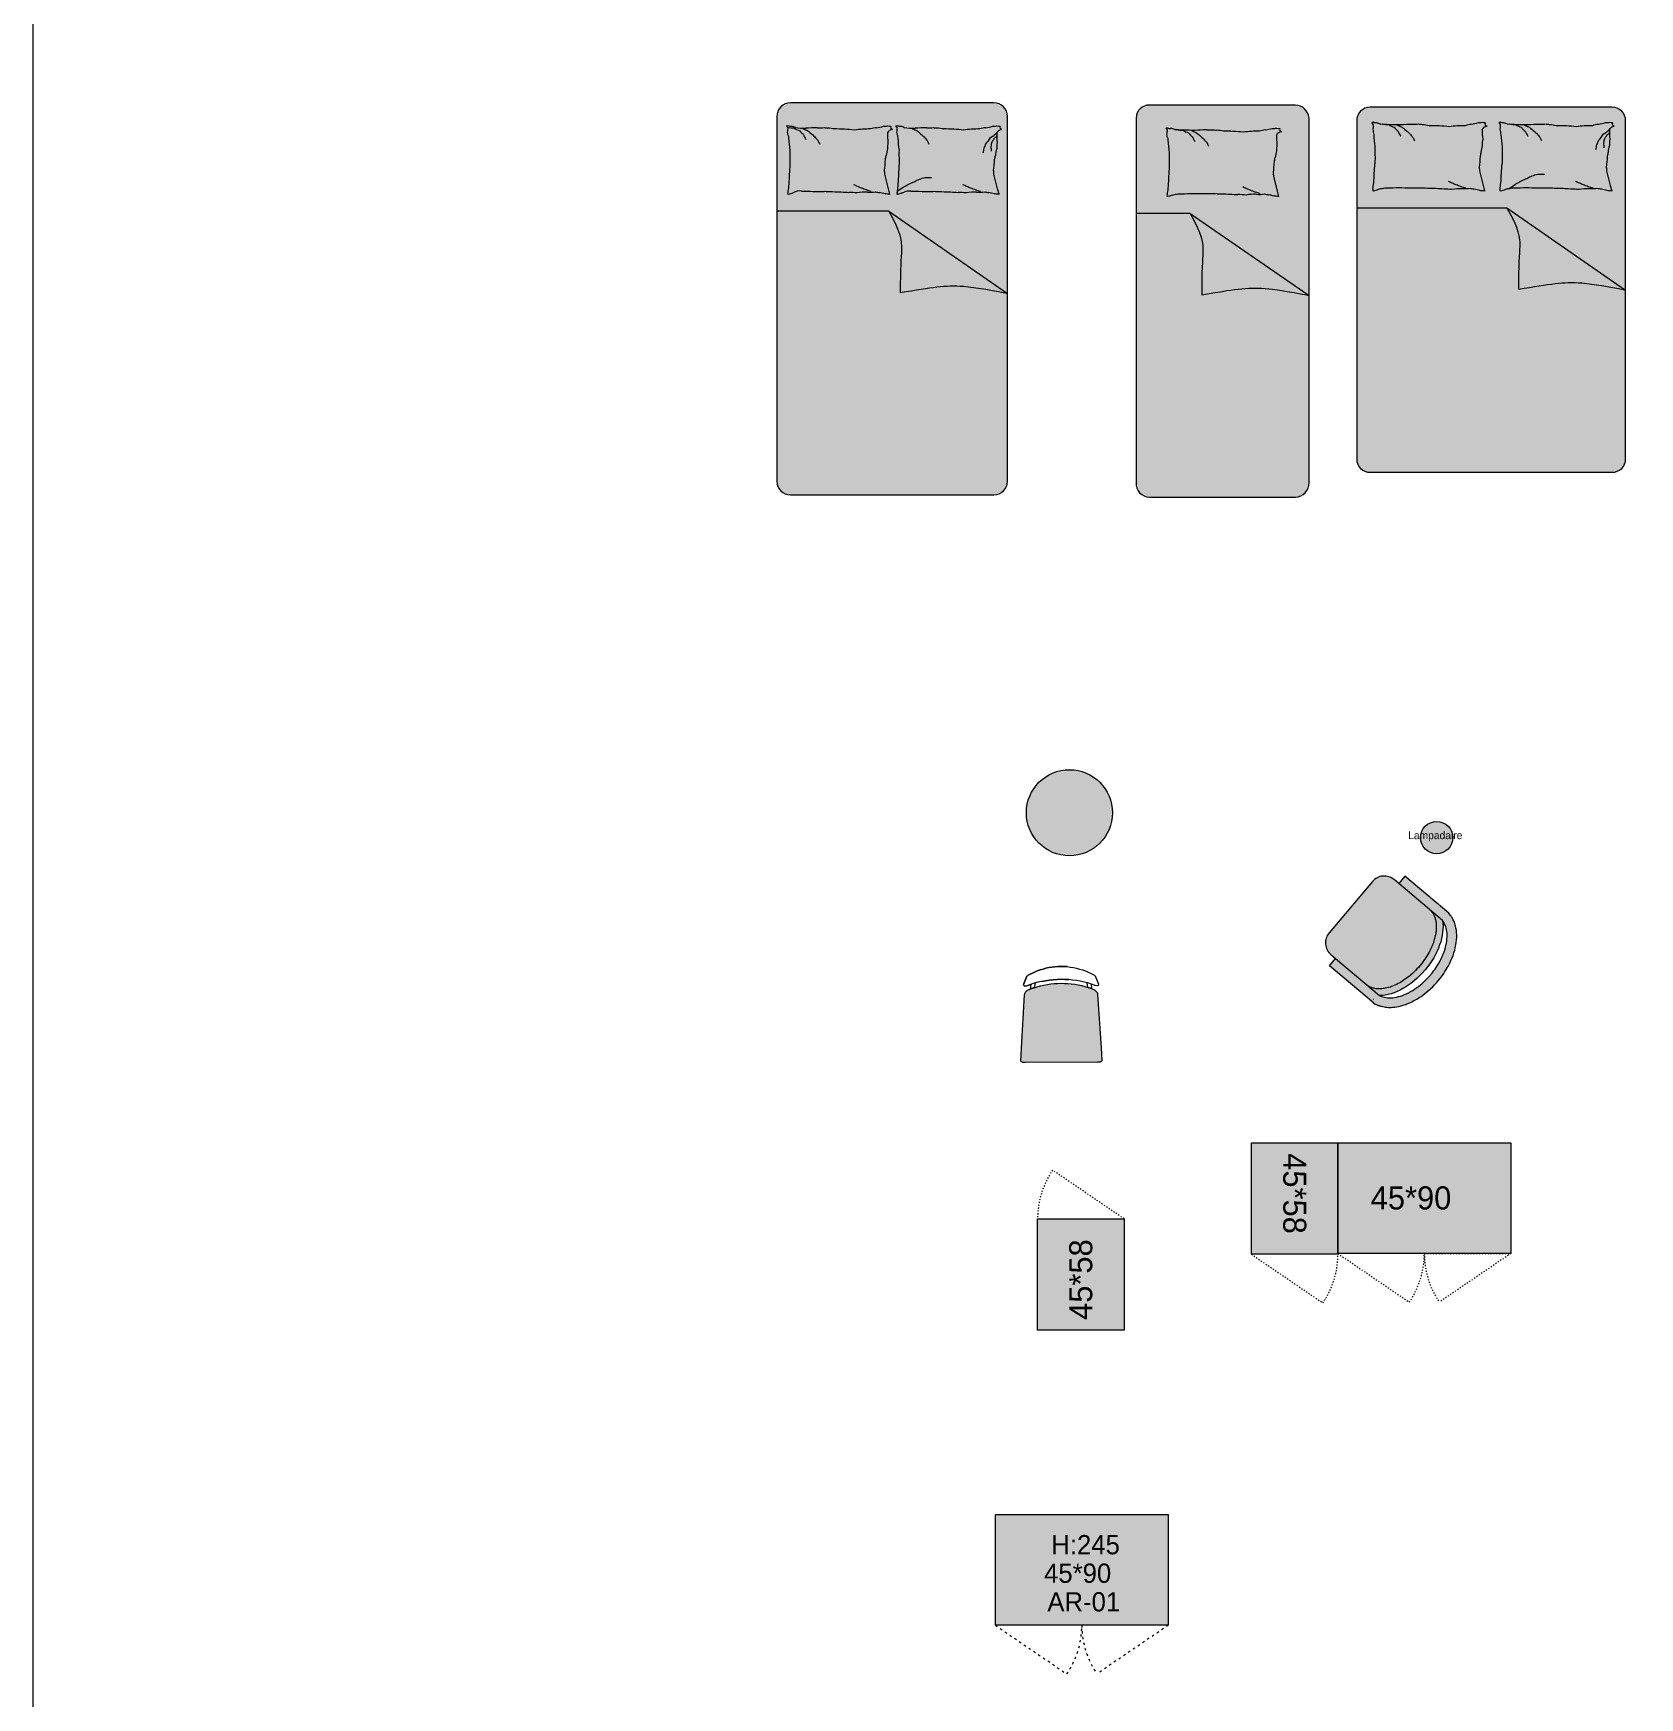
# Model space of a CAD drawing. Header units: millimetres. Extents: x -14819 to 43195, y -10328 to 20814.
# Drawn here: x 13033 to 13869, y 17397 to 18263 of the extents above; entities that cross this region are included whole.
import ezdxf

# ---------------------------------------------------------------- set-up
doc = ezdxf.new("R2010")
doc.units = ezdxf.units.MM
doc.linetypes.add('ACAD_ISO03W100', pattern=[30, 12, -18])
doc.layers.add('DV_Furnitures', color=250, linetype='Continuous', lineweight=5)
doc.layers.add('DV_Hatch bedroom', color=21, linetype='Continuous', lineweight=5)
doc.layers.add('DV_Text block', color=20, linetype='Continuous')
doc.styles.add('Col_Standard', font='')
doc.styles.get("Standard").update_dxf_attribs({"font": 'arial.ttf'})
doc.styles.get('Col_Standard').set_extended_font_data('DM Sans')

# ---------------------------------------------------------------- blocks, each defined once
blk = doc.blocks.new('*U1021')
at = {"layer": 'DV_Hatch bedroom', "lineweight": 5}
h = blk.add_hatch(color=256, dxfattribs=at)
h.dxf.hatch_style = 1
edge = h.paths.add_edge_path()
edge.add_line((847.05, 46.88), (973.05, 46.88))
edge.add_arc((973.05, 53.88), 7, 270, 360)
edge.add_line((980.05, 53.88), (980.05, 229.88))
edge.add_arc((973.05, 229.88), 7, 0, 90)
edge.add_line((973.05, 236.88), (847.05, 236.88))
edge.add_arc((847.05, 229.88), 7, 90, 180)
edge.add_line((840.05, 229.88), (840.05, 53.88))
edge.add_arc((847.05, 53.88), 7, 180, 270)
blk.add_line((918.25, 184.49), (980.05, 141.75))
at = {"lineweight": 5}
blk.add_lwpolyline([(847.05, 46.88), (973.05, 46.88, 0.414214), (980.05, 53.88), (980.05, 229.88, 0.414214), (973.05, 236.88), (847.05, 236.88, 0.414214), (840.05, 229.88), (840.05, 53.88, 0.414214)], format="xyb", close=True, dxfattribs=at)
for points in [[(905.37, 225.22, -0.263368), (907.98, 226.98, -0.494818), (907.12, 228.72, -0.049225), (905.47, 228.89, -0.036831), (903.27, 228.72, -0.031893), (899.72, 227.97, 0.035782), (896.56, 227.31, 0.032941), (888.19, 226.76, 0.026564), (877.81, 227.31, 0.017905), (874.3, 227.81, -0.033397), (872.42, 228.02, -0.03204), (868.96, 227.96, 0.018442), (862.95, 227.67, 0.010837), (856.91, 227.74, 0.014624), (852.44, 228.02, 0.111249), (850.33, 228.71, -0.153708), (848.76, 229.07, -0.076444), (848.06, 228.91, -0.215512), (847.88, 228.72, -0.585858), (848.13, 228.44, 0.363489), (848.58, 228.2, 0.191716), (848.59, 227.12, -0.129675), (848.41, 225.57, -0.01735), (848.69, 224, 0.019326), (848.93, 222.59, 0.018818), (849.55, 216.21, 0.021828), (849.63, 210.68, 0.006204), (849.5, 207.52)], [(905.38, 225.25, 0.027201), (905.65, 220.27, 0.042281), (905.38, 217.06, 0.01097), (904.7, 213.52, -0.018299), (904.32, 211.38, -0.023305), (903.78, 205.68, -0.073041), (903.97, 203.85), (905.89, 196.15), (906.6, 193.34, 0.510228), (906.51, 193.24, 0.023571), (904.14, 193.52, 0.034494), (901.27, 194.21, -0.047825), (899.18, 194.65, -0.078669), (894.93, 194.46, 0.06251), (889.59, 194.05, 0.008153), (885.33, 194.32, -0.008762), (881.36, 194.57, -0.007153), (872.38, 194.85, -0.005484), (860.68, 194.92, -0.014345), (854.45, 194.71, -0.04058), (852.26, 194.4, -0.062981), (851.27, 194.03, 0.048309), (849.98, 193.52, 0.03973), (848.72, 193.26, 0.36606), (848.58, 193.34, 0.117014), (848.53, 194.18, -0.028341), (848.93, 197.55, -0.001963), (849.5, 207.52)], [(853.49, 228.2, 0.088153), (856.71, 227.87, 0.088153), (859.62, 226.45, 0.077547), (861.64, 224.43, 0.077547), (862.95, 221.89)], [(861.14, 227.67, 0.027842), (863.36, 226.68, 0.048685), (864.53, 225.92, 0.023666), (867.14, 223.65, 0.031223), (868.91, 221.72, 0.046801), (869.39, 221, 0.023191), (870.14, 219.44)], [(971.56, 225.22, -0.263368), (974.17, 226.98, -0.494818), (973.32, 228.72, -0.049225), (971.67, 228.89, -0.036831), (969.46, 228.72, -0.031893), (965.92, 227.97, 0.035782), (962.75, 227.31, 0.032941), (954.38, 226.76, 0.026564), (944, 227.31, 0.017905), (940.5, 227.81, -0.033397), (938.61, 228.02, -0.03204), (935.15, 227.96, 0.018442), (929.15, 227.67, 0.010837), (923.1, 227.74, 0.014624), (918.63, 228.02, 0.111249), (916.53, 228.71, -0.153708), (914.95, 229.07, -0.076444), (914.26, 228.91, -0.215512), (914.08, 228.72, -0.585858), (914.32, 228.44, 0.363489), (914.78, 228.2, 0.191716), (914.78, 227.12, -0.129675), (914.6, 225.57, -0.01735), (914.88, 224, 0.019326), (915.13, 222.59, 0.018818), (915.75, 216.21, 0.021828), (915.83, 210.68, 0.006204), (915.7, 207.52)], [(971.58, 225.25, 0.027201), (971.85, 220.27, 0.042281), (971.58, 217.06, 0.01097), (970.89, 213.52, -0.018299), (970.51, 211.38, -0.023305), (969.98, 205.68, -0.073041), (970.16, 203.85), (972.09, 196.15), (972.79, 193.34, 0.510228), (972.7, 193.24, 0.023571), (970.34, 193.52, 0.034494), (967.46, 194.21, -0.047825), (965.38, 194.65, -0.078669), (961.12, 194.46, 0.06251), (955.79, 194.05, 0.008153), (951.52, 194.32, -0.008762), (947.55, 194.57, -0.007153), (938.58, 194.85, -0.005484), (926.87, 194.92, -0.014345), (920.64, 194.71, -0.04058), (918.46, 194.4, -0.062981), (917.46, 194.03, 0.048309), (916.18, 193.52, 0.03973), (914.91, 193.26, 0.36606), (914.78, 193.34, 0.117014), (914.73, 194.18, -0.028341), (915.13, 197.55, -0.001963), (915.7, 207.52)], [(919.68, 228.2, 0.088153), (922.91, 227.87, 0.088153), (925.82, 226.45, 0.077547), (927.84, 224.43, 0.077547), (929.15, 221.89)], [(927.34, 227.67, 0.027842), (929.56, 226.68, 0.048685), (930.73, 225.92, 0.023666), (933.33, 223.65, 0.031223), (935.11, 221.72, 0.046801), (935.59, 221, 0.023191), (936.34, 219.44)], [(964.55, 214.89, 0.047525), (965.03, 217.32, 0.047525), (965.96, 219.62, 0.077379), (968.33, 222.86, 0.077379), (971.58, 225.22)], [(968.93, 215.76, 0.064164), (968.66, 217.93, 0.082127), (968.93, 219.62, 0.013244), (969.29, 220.57, 0.015448), (969.64, 221.37, 0.070312), (970.39, 222.52, 0.05369), (971.72, 223.73)], [(919.33, 194.57, 0.016108), (922.97, 197.02, 0.024599), (925.47, 198.42, 0.009477), (930.05, 200.6, 0.015937), (932.83, 201.75, 0.072521), (934.36, 202.09, 0.033339), (937.74, 202.1)], [(896.93, 194.71, 0.009729), (894.39, 195.56, 0.009729), (891.87, 196.5, 0.007971), (889.84, 197.34, 0.007971), (887.84, 198.25)], [(963.13, 194.71, 0.009729), (960.58, 195.56, 0.009729), (958.07, 196.5, 0.007971), (956.04, 197.34, 0.007971), (954.04, 198.25)]]:
    blk.add_lwpolyline(points, format="xyb")
blk.add_open_spline([(840.05, 184.49), (866.12, 184.49), (892.18, 184.49), (918.25, 184.49), (924.58, 173.48), (925.5, 164.73), (924.13, 155.19), (924.31, 142.17)], degree=3, knots=[0, 0, 0, 0, 1, 1, 1, 2, 3, 3, 3, 3])
blk.add_open_spline([(924.31, 142.17), (940.9, 144.9), (954.06, 147.53), (980.05, 141.75), (980.05, 141.75)], degree=3)
blk = doc.blocks.new('*U1013')
at = {"layer": 'DV_Hatch bedroom', "lineweight": 5}
h = blk.add_hatch(color=256, dxfattribs=at)
h.dxf.hatch_style = 1
h.paths.add_polyline_path([(-22.5, 58), (22.5, 58), (22.5, 0), (-22.5, 0)])
at = {"linetype": 'ACAD_ISO03W100', "lineweight": 5, "ltscale": 0.05}
blk.add_lwpolyline([(22.5, 58), (-14.69, 83.33, 0.150587), (-22.5, 58)], format="xyb", dxfattribs=at)
at = {"lineweight": 5}
blk.add_lwpolyline([(-22.5, 58), (22.5, 58), (22.5, 0), (-22.5, 0), (-22.5, 58)], dxfattribs=at)
at = {"layer": 'DV_Text block', "insert": (-6.05, 5.4), "char_height": 12, "width": 43.696, "attachment_point": 1, "rotation": 90}
blk.add_mtext('{\\fDM Sans|b0|i0|c0|p2;45*58}', dxfattribs=at)
blk = doc.blocks.new('A$C0be1e304')
at = {"layer": 'DV_Hatch bedroom', "lineweight": 5}
h = blk.add_hatch(color=256, dxfattribs=at)
h.dxf.hatch_style = 1
h.paths.add_polyline_path([(90, 25.33), (0, 25.33), (0, 82.92), (90, 82.92)])
at = {"lineweight": 5}
blk.add_lwpolyline([(90, 25.33), (0, 25.33), (0, 82.92), (90, 82.92), (90, 25.33)], dxfattribs=at)
at = {"linetype": 'ACAD_ISO03W100', "lineweight": 5, "ltscale": 0.05}
for points in [[(37.19, 0, 0.150587), (45, 25.33), (0, 25.33)], [(52.81, 0, -0.150587), (45, 25.33), (90, 25.33)]]:
    blk.add_lwpolyline(points, format="xyb", close=True, dxfattribs=at)
at = {"layer": 'DV_Text block', "insert": (17.1, 60.28), "char_height": 12, "width": 58.1297, "attachment_point": 1}
blk.add_mtext('{\\fDM Sans|b0|i0|c0|p2;45*90}', dxfattribs=at)
blk = doc.blocks.new('Table basse')
at = {"layer": 'DV_Hatch bedroom', "transparency": 33554641}
h = blk.add_hatch(color=256, dxfattribs=at)
h.dxf.hatch_style = 1
edge = h.paths.add_edge_path()
edge.add_arc((-0.0702, -0.1992), 0.2241, 236.38402, 596.38402)
at = {"layer": 'DV_Furnitures'}
blk.add_circle((-0.0702, -0.1992), 0.2241, dxfattribs=at)
blk = doc.blocks.new('*U1022')
at = {"layer": 'DV_Hatch bedroom', "lineweight": 5}
h = blk.add_hatch(color=256, dxfattribs=at)
h.dxf.hatch_style = 1
h.paths.add_polyline_path([(19.61, -0.05), (19.99, -0.12), (20.36, -0.23), (20.64, -0.36), (20.88, -0.54), (20.99, -0.68), (21.03, -0.85), (20.66, -7.57), (19.03, -35.35), (18.9, -35.82), (18.71, -36.27), (18.46, -36.69), (18.16, -37.08), (17.82, -37.42), (17.43, -37.72), (15.77, -38.38), (14.08, -38.96), (12.37, -39.49), (10.63, -39.94), (8.89, -40.33), (7.13, -40.64), (5.35, -40.89), (3.57, -41.06), (1.79, -41.17), (0, -41.21), (-1.79, -41.17), (-3.57, -41.06), (-5.35, -40.89), (-7.13, -40.64), (-8.89, -40.33), (-10.63, -39.94), (-12.37, -39.49), (-14.08, -38.96), (-15.77, -38.38), (-17.43, -37.72), (-17.82, -37.42), (-18.16, -37.08), (-18.46, -36.69), (-18.71, -36.27), (-18.9, -35.82), (-19.03, -35.35), (-20.66, -7.57), (-21.03, -0.85), (-21, -0.72), (-20.94, -0.61), (-20.86, -0.51), (-20.62, -0.35), (-20.36, -0.23), (-19.99, -0.12), (-19.61, -0.05), (-19.22, -0.01), (-18.82, 0), (-18.73, 0), (18.73, 0), (18.82, 0), (19.22, -0.01)])
h.paths.add_polyline_path([(2.02, -43.22), (4.04, -43.09)])
h.paths.add_polyline_path([(0, -43.28), (2.02, -43.22)])
at = {"lineweight": 5}
for p, q in [((-19.54, -40.71), (-19.24, -39.99)), ((-19.54, -40.71), (-19.24, -39.99)), ((-17.76, -45.06), (-19.54, -40.71)), ((-17.76, -45.06), (-19.54, -40.71)), ((-19.24, -39.99), (-18.99, -39.86)), ((-19.24, -39.99), (-18.99, -39.86)), ((-18.99, -39.86), (-17.82, -40.05)), ((-18.99, -39.86), (-17.82, -40.05)), ((-17.82, -40.05), (-15.91, -40.71)), ((-17.82, -40.05), (-15.91, -40.71)), ((-15.91, -40.71), (-13.98, -41.3)), ((-15.91, -40.71), (-13.98, -41.3)), ((-15.87, -38.34), (-14.88, -38.69)), ((-15.63, -40.8), (-15.87, -38.34)), ((-15.87, -38.34), (-14.88, -38.69)), ((-15.63, -40.8), (-15.87, -38.34)), ((-14.88, -38.69), (-13.9, -39.02)), ((-14.88, -38.69), (-13.9, -39.02)), ((-13.98, -41.3), (-12.02, -41.81)), ((-13.98, -41.3), (-12.02, -41.81)), ((-13.9, -39.02), (-13.67, -41.38)), ((-13.9, -39.02), (-13.67, -41.38)), ((-12.02, -41.81), (-10.04, -42.24)), ((-12.02, -41.81), (-10.04, -42.24)), ((-10.04, -42.24), (-8.05, -42.6)), ((-10.04, -42.24), (-8.05, -42.6)), ((-8.05, -42.6), (-6.05, -42.89)), ((-8.05, -42.6), (-6.05, -42.89)), ((-6.05, -42.89), (-4.04, -43.09)), ((-6.05, -42.89), (-4.04, -43.09)), ((10.04, -42.24), (12.02, -41.81)), ((12.02, -41.81), (13.98, -41.3)), ((13.67, -41.38), (13.9, -39.02)), ((13.67, -41.38), (13.9, -39.02)), ((13.9, -39.02), (14.88, -38.69)), ((13.9, -39.02), (14.88, -38.69)), ((13.98, -41.3), (15.91, -40.71)), ((14.88, -38.69), (15.87, -38.34)), ((14.88, -38.69), (15.87, -38.34)), ((15.87, -38.34), (15.63, -40.8)), ((15.87, -38.34), (15.63, -40.8)), ((-17.49, -45.22), (-17.76, -45.06)), ((-17.49, -45.22), (-17.76, -45.06)), ((-17.07, -45.46), (-17.49, -45.22)), ((-17.07, -45.46), (-17.49, -45.22)), ((-15.64, -46.22), (-17.07, -45.46)), ((-15.64, -46.22), (-17.07, -45.46)), ((-14.17, -46.92), (-15.64, -46.22)), ((-14.17, -46.92), (-15.64, -46.22)), ((-12.68, -47.55), (-14.17, -46.92)), ((-12.68, -47.55), (-14.17, -46.92)), ((-11.15, -48.11), (-12.68, -47.55)), ((-11.15, -48.11), (-12.68, -47.55)), ((-9.61, -48.6), (-11.15, -48.11)), ((-9.61, -48.6), (-11.15, -48.11)), ((-8.04, -49.02), (-9.61, -48.6)), ((-8.04, -49.02), (-9.61, -48.6)), ((-6.45, -49.37), (-8.04, -49.02)), ((-6.45, -49.37), (-8.04, -49.02)), ((-4.85, -49.64), (-6.45, -49.37)), ((-4.85, -49.64), (-6.45, -49.37)), ((-3.24, -49.85), (-4.85, -49.64)), ((-3.24, -49.85), (-4.85, -49.64))]:
    blk.add_line(p, q, dxfattribs=at)
for points in [[(-4.04, -43.09), (-2.02, -43.22), (0, -43.28), (2.02, -43.22), (4.04, -43.09), (6.05, -42.89), (4.04, -43.09), (2.02, -43.22), (0, -43.28), (-2.02, -43.22)], [(6.05, -42.89), (8.05, -42.6), (10.04, -42.24), (8.05, -42.6)], [(15.91, -40.71), (17.82, -40.05), (18.99, -39.86), (19.24, -39.99), (19.54, -40.71), (19.24, -39.99), (18.99, -39.86), (17.82, -40.05)], [(19.54, -40.71), (17.76, -45.06), (17.49, -45.22), (17.76, -45.06)], [(6.26, -49.41), (4.71, -49.66), (3.15, -49.85), (1.57, -49.98), (0, -50.03), (-1.62, -49.97), (-3.24, -49.85), (-1.62, -49.97), (0, -50.03), (1.57, -49.98), (3.15, -49.85), (4.71, -49.66)], [(10.84, -48.22), (9.33, -48.68), (7.8, -49.08), (6.26, -49.41), (7.8, -49.08), (9.33, -48.68)], [(14.89, -46.59), (13.78, -47.09), (13.78, -47.09), (12.32, -47.69), (10.84, -48.22), (12.32, -47.69), (13.78, -47.09), (13.78, -47.09)], [(17.07, -45.46), (15.99, -46.04), (14.89, -46.59), (15.99, -46.04)], [(17.49, -45.22), (17.07, -45.46), (17.07, -45.46), (17.07, -45.46)]]:
    blk.add_lwpolyline(points, close=True, dxfattribs=at)
blk.add_lwpolyline([(10.04, -42.24), (12.02, -41.81), (13.98, -41.3), (15.91, -40.71)], dxfattribs=at)
blk.add_polyline3d([(19.61, -0.05, 0), (19.99, -0.12, 0), (20.36, -0.23, 0), (20.64, -0.36, 0), (20.88, -0.54, 0), (20.99, -0.68, 0), (21.03, -0.85, 0), (20.66, -7.57, 0), (19.03, -35.35, 0), (18.9, -35.82, 0), (18.71, -36.27, 0), (18.46, -36.69, 0), (18.16, -37.08, 0), (17.82, -37.42, 0), (17.43, -37.72, 0), (15.77, -38.38, 0), (14.08, -38.96, 0), (12.37, -39.49, 0), (10.63, -39.94, 0), (8.89, -40.33, 0), (7.13, -40.64, 0), (5.35, -40.89, 0), (3.57, -41.06, 0), (1.79, -41.17, 0), (0, -41.21, 0), (-1.79, -41.17, 0), (-3.57, -41.06, 0), (-5.35, -40.89, 0), (-7.13, -40.64, 0), (-8.89, -40.33, 0), (-10.63, -39.94, 0), (-12.37, -39.49, 0), (-14.08, -38.96, 0), (-15.77, -38.38, 0), (-17.43, -37.72, 0), (-17.82, -37.42, 0), (-18.16, -37.08, 0), (-18.46, -36.69, 0), (-18.71, -36.27, 0), (-18.9, -35.82, 0), (-19.03, -35.35, 0), (-20.66, -7.57, 0), (-21.03, -0.85, 0), (-21, -0.72, 0), (-20.94, -0.61, 0), (-20.86, -0.51, 0), (-20.62, -0.35, 0), (-20.36, -0.23, 0), (-19.99, -0.12, 0), (-19.61, -0.05, 0), (-19.22, -0.01, 0), (-18.82, 0, 0), (-18.73, 0, 0), (18.73, 0, 0), (18.82, 0, 0), (19.22, -0.01, 0), (19.61, -0.05, 0)], dxfattribs=at)
blk.add_polyline3d([(19.61, -0.05, 0), (19.99, -0.12, 0), (20.36, -0.23, 0), (20.64, -0.36, 0), (20.88, -0.54, 0), (20.99, -0.68, 0), (21.03, -0.85, 0), (20.66, -7.57, 0), (19.03, -35.35, 0), (18.9, -35.82, 0), (18.71, -36.27, 0), (18.46, -36.69, 0), (18.16, -37.08, 0), (17.82, -37.42, 0), (17.43, -37.72, 0), (15.77, -38.38, 0), (14.08, -38.96, 0), (12.37, -39.49, 0), (10.63, -39.94, 0), (8.89, -40.33, 0), (7.13, -40.64, 0), (5.35, -40.89, 0), (3.57, -41.06, 0), (1.79, -41.17, 0), (0, -41.21, 0), (-1.79, -41.17, 0), (-3.57, -41.06, 0), (-5.35, -40.89, 0), (-7.13, -40.64, 0), (-8.89, -40.33, 0), (-10.63, -39.94, 0), (-12.37, -39.49, 0), (-14.08, -38.96, 0), (-15.77, -38.38, 0), (-17.43, -37.72, 0), (-17.82, -37.42, 0), (-18.16, -37.08, 0), (-18.46, -36.69, 0), (-18.71, -36.27, 0), (-18.9, -35.82, 0), (-19.03, -35.35, 0), (-20.66, -7.57, 0), (-21.03, -0.85, 0), (-21, -0.72, 0), (-20.94, -0.61, 0), (-20.86, -0.51, 0), (-20.62, -0.35, 0), (-20.36, -0.23, 0), (-19.99, -0.12, 0), (-19.61, -0.05, 0), (-19.22, -0.01, 0), (-18.82, 0, 0), (-18.73, 0, 0), (18.73, 0, 0), (18.82, 0, 0), (19.22, -0.01, 0), (19.61, -0.05, 0)], close=True, dxfattribs=at)
blk = doc.blocks.new('*U1031')
at = {"layer": 'DV_Hatch bedroom', "transparency": 33554579}
h = blk.add_hatch(color=256, dxfattribs=at)
h.dxf.hatch_style = 1
edge = h.paths.add_edge_path()
edge.add_spline(control_points=[(25.5, 32.3), (25.5, 32.32), (25.5, 32.35), (25.5, 32.37)], knot_values=[0, 0, 0, 0, 0.00529, 0.00529, 0.00529, 0.00529], degree=3, periodic=0)
edge.add_spline(control_points=[(25.5, 32.37), (25.5, 32.84), (25.45, 33.31), (25.28, 34.29), (25.14, 34.79), (24.76, 35.8), (24.52, 36.31), (23.93, 37.33), (23.58, 37.84), (22.77, 38.85), (22.31, 39.36), (21.28, 40.34), (20.71, 40.82), (19.46, 41.76), (18.79, 42.21), (17.34, 43.06), (16.58, 43.47), (14.95, 44.23), (14.1, 44.58), (12.33, 45.22), (11.41, 45.51), (9.13, 46.13), (7.75, 46.42), (4.93, 46.86), (3.49, 47.01), (0.58, 47.15), (-0.89, 47.15), (-3.79, 47), (-5.23, 46.85), (-8.04, 46.4), (-9.42, 46.11), (-12.05, 45.39), (-13.31, 44.96), (-15.69, 43.99), (-16.8, 43.45), (-18.84, 42.28), (-19.77, 41.65), (-21.26, 40.47), (-21.85, 39.93), (-22.9, 38.83), (-23.35, 38.27), (-24.13, 37.15), (-24.44, 36.58), (-24.95, 35.46), (-25.14, 34.9), (-25.41, 33.8), (-25.48, 33.25), (-25.5, 32.64), (-25.5, 32.57), (-25.5, 32.5)], knot_values=[0.00529, 0.00529, 0.00529, 0.00529, 0.117034, 0.117034, 0.234068, 0.234068, 0.351101, 0.351101, 0.468135, 0.468135, 0.585169, 0.585169, 0.702203, 0.702203, 0.819237, 0.819237, 0.93627, 0.93627, 1.053304, 1.053304, 1.170338, 1.170338, 1.333644, 1.333644, 1.49695, 1.49695, 1.660256, 1.660256, 1.823563, 1.823563, 1.986869, 1.986869, 2.150175, 2.150175, 2.313481, 2.313481, 2.476787, 2.476787, 2.606465, 2.606465, 2.736143, 2.736143, 2.865821, 2.865821, 2.995499, 2.995499, 3.125176, 3.125176, 3.141114, 3.141114, 3.141114, 3.141114], degree=3, periodic=0)
edge.add_line((-25.5, 32.5), (-25.5, 11.21))
edge.add_line((-25.5, 11.21), (-25.5, 8))
edge.add_arc((-17.5, 8), 8, 180, 270)
edge.add_line((-17.5, 0), (17.5, 0))
edge.add_arc((17.5, 8), 8, 270, 360)
edge.add_line((25.5, 8), (25.5, 11.21))
edge.add_line((25.5, 11.21), (25.5, 32.37))
edge = h.paths.add_edge_path()
edge.add_spline(control_points=[(30.5, 41.02), (30.25, 42.6), (30.2, 42.78), (30.05, 43.25), (29.96, 43.54), (29.82, 43.96), (29.77, 44.09), (29.62, 44.5), (29.5, 44.79), (29.24, 45.37), (29.1, 45.67), (28.61, 46.62), (28.21, 47.29), (25.96, 50.49), (23.39, 52.71), (17.12, 56.31), (13.44, 57.67), (7.96, 58.83), (6.4, 59.08), (3.24, 59.41), (1.64, 59.5), (0.04, 59.5)], knot_values=[1.452715, 1.452715, 1.452715, 1.452715, 1.479813, 1.479813, 1.527336, 1.527336, 1.54731, 1.54731, 1.595628, 1.595628, 1.644282, 1.644282, 1.752618, 1.752618, 2.168748, 2.168748, 2.584877, 2.584877, 2.745154, 2.745154, 2.90543, 2.90543, 2.90543, 2.90543], degree=3, periodic=0)
edge.add_arc((0.03, 54.5), 5, 89.83031, 91.34311)
edge.add_spline(control_points=[(0.01, 59.5), (-3.66, 59.49), (-7.33, 59.05), (-12.28, 57.83), (-13.75, 57.39), (-16.56, 56.34), (-17.91, 55.74), (-20.44, 54.42), (-21.62, 53.69), (-23.8, 52.1), (-24.8, 51.25), (-26.44, 49.58), (-27.11, 48.78), (-27.99, 47.53), (-28.25, 47.12), (-28.76, 46.25), (-29, 45.78), (-29.33, 45.1), (-29.43, 44.87), (-29.57, 44.54), (-29.61, 44.43), (-29.7, 44.21), (-29.75, 44.09), (-29.87, 43.76), (-29.94, 43.56), (-30.06, 43.21), (-30.12, 43.06), (-30.5, 41.14)], knot_values=[0, 0, 0, 0, 0.367645, 0.367645, 0.529684, 0.529684, 0.691722, 0.691722, 0.85376, 0.85376, 1.015798, 1.015798, 1.153109, 1.153109, 1.220259, 1.220259, 1.298742, 1.298742, 1.337984, 1.337984, 1.357605, 1.357605, 1.377226, 1.377226, 1.414971, 1.414971, 1.452715, 1.452715, 1.452715, 1.452715], degree=3, periodic=0)
edge.add_line((-30.5, 41.14), (-30.5, 11.21))
edge.add_line((-30.5, 11.21), (-25.5, 11.21))
edge.add_line((-25.5, 11.21), (-25.5, 41.14))
edge.add_spline(control_points=[(-25.5, 41.14), (-25.34, 41.56), (-25.17, 42.05), (-24.72, 43.22), (-24.26, 44.13), (-23, 45.94), (-22.19, 46.84), (-20.22, 48.57), (-19.07, 49.39), (-16.47, 50.9), (-15.02, 51.58), (-11.89, 52.74), (-10.21, 53.23), (-5.97, 54.14), (-3.34, 54.44), (-0.45, 54.5), (-0.21, 54.5), (0.03, 54.5)], knot_values=[0, 0, 0, 0, 0.088903, 0.088903, 0.297018, 0.297018, 0.505134, 0.505134, 0.71325, 0.71325, 0.921366, 0.921366, 1.129481, 1.129481, 1.425819, 1.425819, 1.452715, 1.452715, 1.452715, 1.452715], degree=3, periodic=0)
edge.add_spline(control_points=[(0.03, 54.5), (0.27, 54.5), (0.51, 54.5), (3.39, 54.44), (6.03, 54.14), (10.26, 53.23), (11.94, 52.74), (15.07, 51.58), (16.52, 50.9), (19.12, 49.39), (20.28, 48.57), (22.24, 46.84), (23.05, 45.94), (24.31, 44.13), (24.77, 43.22), (25.19, 42.05), (25.34, 41.56), (25.5, 41.02)], knot_values=[1.452715, 1.452715, 1.452715, 1.452715, 1.479611, 1.479611, 1.775949, 1.775949, 1.984065, 1.984065, 2.192181, 2.192181, 2.400296, 2.400296, 2.608412, 2.608412, 2.816528, 2.816528, 2.90543, 2.90543, 2.90543, 2.90543], degree=3, periodic=0)
edge.add_line((25.5, 41.02), (25.5, 11.21))
edge.add_line((25.5, 11.21), (30.5, 11.21))
edge.add_line((30.5, 11.21), (30.5, 41.02))
edge = h.paths.add_edge_path(flags=17)
edge.add_ellipse((0, 32.4), major_axis=(29, -0.11), ratio=0.62877, start_angle=28.57818, end_angle=151.69614)
edge.add_line((-25.5, 41.14), (-25.5, 32.5))
edge.add_spline(control_points=[(-25.5, 32.5), (-25.5, 32.57), (-25.5, 32.64), (-25.48, 33.25), (-25.41, 33.8), (-25.14, 34.9), (-24.95, 35.46), (-24.44, 36.58), (-24.13, 37.15), (-23.35, 38.27), (-22.9, 38.83), (-21.85, 39.93), (-21.26, 40.47), (-19.77, 41.65), (-18.84, 42.28), (-16.8, 43.45), (-15.69, 43.99), (-13.31, 44.96), (-12.05, 45.39), (-9.42, 46.11), (-8.04, 46.4), (-5.23, 46.85), (-3.79, 47), (-0.89, 47.15), (0.58, 47.15), (3.49, 47.01), (4.93, 46.86), (7.75, 46.42), (9.13, 46.13), (11.41, 45.51), (12.33, 45.22), (14.1, 44.58), (14.95, 44.23), (16.58, 43.47), (17.34, 43.06), (18.79, 42.21), (19.46, 41.76), (20.71, 40.82), (21.28, 40.34), (22.31, 39.36), (22.77, 38.85), (23.58, 37.84), (23.93, 37.33), (24.52, 36.31), (24.76, 35.8), (25.14, 34.79), (25.28, 34.29), (25.45, 33.31), (25.5, 32.84), (25.5, 32.37)], knot_values=[0.00529, 0.00529, 0.00529, 0.00529, 0.021227, 0.021227, 0.150905, 0.150905, 0.280583, 0.280583, 0.410261, 0.410261, 0.539939, 0.539939, 0.669617, 0.669617, 0.832923, 0.832923, 0.996229, 0.996229, 1.159535, 1.159535, 1.322841, 1.322841, 1.486147, 1.486147, 1.649453, 1.649453, 1.812759, 1.812759, 1.976066, 1.976066, 2.093099, 2.093099, 2.210133, 2.210133, 2.327167, 2.327167, 2.444201, 2.444201, 2.561235, 2.561235, 2.678268, 2.678268, 2.795302, 2.795302, 2.912336, 2.912336, 3.02937, 3.02937, 3.141114, 3.141114, 3.141114, 3.141114], degree=3, periodic=0)
edge.add_line((25.5, 32.37), (25.5, 41.02))
for points in [[(-30.5, 41.14), (-30.5, 11.21), (-25.5, 11.21)], [(-25.5, 11.21), (-25.5, 41.14)], [(25.5, 41.02), (25.5, 11.21)], [(30.5, 41.02), (30.5, 11.21), (25.5, 11.21)]]:
    blk.add_lwpolyline(points)
at = {"color": 18, "true_color": 0x000000}
for points in [[(-29, 39.79), (-29, 39.88)], [(29, 39.74), (29, 39.66)]]:
    blk.add_lwpolyline(points, dxfattribs=at)
blk.add_lwpolyline([(25.5, 11.21), (25.5, 8, -0.414214), (17.5, 0), (-17.5, 0, -0.414214), (-25.5, 8), (-25.5, 11.21)], format="xyb")
at = {"color": 18, "true_color": 0x000000, "extrusion": (0, 0, -1)}
blk.add_arc((-0.03, 54.5), 5, 89.83031, 90.16969, dxfattribs=at)
blk.add_ellipse((0, 32.4), major_axis=(29, -0.11), ratio=0.62877, start_param=0.498783, end_param=2.647597)
for points, knots in [([(-30.5, 41.14), (-30.12, 43.06), (-30.06, 43.21), (-29.94, 43.56), (-29.87, 43.76), (-29.75, 44.09), (-29.7, 44.21), (-29.61, 44.43), (-29.57, 44.54), (-29.43, 44.87), (-29.33, 45.1), (-29, 45.78), (-28.76, 46.25), (-28.25, 47.12), (-27.99, 47.53), (-27.11, 48.78), (-26.44, 49.58), (-24.8, 51.25), (-23.8, 52.1), (-21.62, 53.69), (-20.44, 54.42), (-17.91, 55.74), (-16.56, 56.34), (-13.75, 57.39), (-12.28, 57.83), (-7.33, 59.05), (-3.66, 59.49), (0.01, 59.5)], [0, 0, 0, 0, 0.037745, 0.037745, 0.075489, 0.075489, 0.09511, 0.09511, 0.114731, 0.114731, 0.153973, 0.153973, 0.232456, 0.232456, 0.299607, 0.299607, 0.436917, 0.436917, 0.598955, 0.598955, 0.760993, 0.760993, 0.923032, 0.923032, 1.08507, 1.08507, 1.452715, 1.452715, 1.452715, 1.452715]), ([(-25.5, 41.14), (-25.34, 41.56), (-25.17, 42.05), (-24.72, 43.22), (-24.26, 44.13), (-23, 45.94), (-22.19, 46.84), (-20.22, 48.57), (-19.07, 49.39), (-16.47, 50.9), (-15.02, 51.58), (-11.89, 52.74), (-10.21, 53.23), (-5.97, 54.14), (-3.34, 54.44), (-0.45, 54.5), (-0.21, 54.5), (0.03, 54.5), (0.27, 54.5), (0.51, 54.5), (3.39, 54.44), (6.03, 54.14), (10.26, 53.23), (11.94, 52.74), (15.07, 51.58), (16.52, 50.9), (19.12, 49.39), (20.28, 48.57), (22.24, 46.84), (23.05, 45.94), (24.31, 44.13), (24.77, 43.22), (25.19, 42.05), (25.34, 41.56), (25.5, 41.02)], [0, 0, 0, 0, 0.088903, 0.088903, 0.297018, 0.297018, 0.505134, 0.505134, 0.71325, 0.71325, 0.921366, 0.921366, 1.129481, 1.129481, 1.425819, 1.425819, 1.452715, 1.452715, 1.452715, 1.479611, 1.479611, 1.775949, 1.775949, 1.984065, 1.984065, 2.192181, 2.192181, 2.400296, 2.400296, 2.608412, 2.608412, 2.816528, 2.816528, 2.90543, 2.90543, 2.90543, 2.90543]), ([(0.04, 59.5), (1.64, 59.5), (3.24, 59.41), (6.4, 59.08), (7.96, 58.83), (13.44, 57.67), (17.12, 56.31), (23.39, 52.71), (25.96, 50.49), (28.21, 47.29), (28.61, 46.62), (29.1, 45.67), (29.24, 45.37), (29.5, 44.79), (29.62, 44.5), (29.77, 44.09), (29.82, 43.96), (29.96, 43.54), (30.05, 43.25), (30.2, 42.78), (30.25, 42.6), (30.5, 41.02)], [1.452715, 1.452715, 1.452715, 1.452715, 1.612992, 1.612992, 1.773268, 1.773268, 2.189398, 2.189398, 2.605527, 2.605527, 2.713863, 2.713863, 2.762518, 2.762518, 2.810835, 2.810835, 2.830809, 2.830809, 2.878333, 2.878333, 2.90543, 2.90543, 2.90543, 2.90543]), ([(25.5, 32.3), (25.5, 32.8), (25.46, 33.29), (25.28, 34.29), (25.14, 34.79), (24.76, 35.8), (24.52, 36.31), (23.93, 37.33), (23.58, 37.84), (22.77, 38.85), (22.31, 39.36), (21.28, 40.34), (20.71, 40.82), (19.46, 41.76), (18.79, 42.21), (17.34, 43.06), (16.58, 43.47), (14.95, 44.23), (14.1, 44.58), (12.33, 45.22), (11.41, 45.51), (9.13, 46.13), (7.75, 46.42), (4.93, 46.86), (3.49, 47.01), (0.58, 47.15), (-0.89, 47.15), (-3.79, 47), (-5.23, 46.85), (-8.04, 46.4), (-9.42, 46.11), (-12.05, 45.39), (-13.31, 44.96), (-15.69, 43.99), (-16.8, 43.45), (-18.84, 42.28), (-19.77, 41.65), (-21.26, 40.47), (-21.85, 39.93), (-22.9, 38.83), (-23.35, 38.27), (-24.13, 37.15), (-24.44, 36.58), (-24.95, 35.46), (-25.14, 34.9), (-25.41, 33.8), (-25.48, 33.25), (-25.5, 32.61), (-25.5, 32.52), (-25.5, 32.44)], [0, 0, 0, 0, 0.117034, 0.117034, 0.234068, 0.234068, 0.351101, 0.351101, 0.468135, 0.468135, 0.585169, 0.585169, 0.702203, 0.702203, 0.819237, 0.819237, 0.93627, 0.93627, 1.053304, 1.053304, 1.170338, 1.170338, 1.333644, 1.333644, 1.49695, 1.49695, 1.660256, 1.660256, 1.823563, 1.823563, 1.986869, 1.986869, 2.150175, 2.150175, 2.313481, 2.313481, 2.476787, 2.476787, 2.606465, 2.606465, 2.736143, 2.736143, 2.865821, 2.865821, 2.995499, 2.995499, 3.125176, 3.125176, 3.146381, 3.146381, 3.146381, 3.146381])]:
    blk.add_open_spline(points, degree=3, knots=knots)
blk = doc.blocks.new('Lampadaire')
at = {"layer": 'DV_Hatch bedroom', "lineweight": 30, "transparency": 33554687}
h = blk.add_hatch(color=256, dxfattribs=at)
h.dxf.hatch_style = 1
edge = h.paths.add_edge_path()
edge.add_arc((0, 0), 0.084, 173.30276, 533.30276)
at = {"layer": 'DV_Furnitures'}
blk.add_circle((0, 0), 0.084, dxfattribs=at)
at = {"layer": 'DV_Text block', "insert": (-0.1484, -0.0201), "char_height": 0.04, "attachment_point": 7, "style": 'Col_Standard'}
blk.add_mtext_dynamic_manual_height_columns('\\pxql;Lampadaire', width=0.440714, gutter_width=1.1231, heights=[0], dxfattribs=at)
blk = doc.blocks.new('*U1014')
at = {"layer": 'DV_Hatch bedroom', "lineweight": 5}
h = blk.add_hatch(color=256, dxfattribs=at)
h.dxf.hatch_style = 1
h.paths.add_polyline_path([(-22.5, 58), (22.5, 58), (22.5, 0), (-22.5, 0)])
at = {"linetype": 'ACAD_ISO03W100', "lineweight": 5, "ltscale": 0.05}
blk.add_lwpolyline([(22.5, 58), (-14.69, 83.33, 0.150587), (-22.5, 58)], format="xyb", dxfattribs=at)
at = {"lineweight": 5}
blk.add_lwpolyline([(-22.5, 58), (22.5, 58), (22.5, 0), (-22.5, 0), (-22.5, 58)], dxfattribs=at)
at = {"layer": 'DV_Text block', "insert": (-6.05, 5.4), "char_height": 12, "width": 43.696, "attachment_point": 1, "rotation": 90}
blk.add_mtext('{\\fDM Sans|b0|i0|c0|p2;45*58}', dxfattribs=at)
blk = doc.blocks.new('*U1020')
at = {"layer": 'DV_Hatch bedroom', "lineweight": 5}
h = blk.add_hatch(color=256, dxfattribs=at)
h.dxf.hatch_style = 1
h.paths.add_polyline_path([(45, -57.59), (-45, -57.59), (-45, 0), (45, 0)])
at = {"lineweight": 5}
blk.add_lwpolyline([(45, -57.59), (-45, -57.59), (-45, 0), (45, 0), (45, -57.59)], dxfattribs=at)
at = {"linetype": 'ACAD_ISO03W100', "lineweight": 5, "ltscale": 0.1}
for points in [[(-45, -57.59), (-7.81, -82.92, 0.150587), (0, -57.59)], [(45, -57.59), (7.81, -82.92, -0.150587), (0, -57.59)]]:
    blk.add_lwpolyline(points, format="xyb", dxfattribs=at)
at = {"layer": 'DV_Text block', "char_height": 10, "attachment_point": 1}
for s, insert in [('{\\fDM Sans|b0|i0|c0|p2;H:245}', (-15.89, -10.62)), ('{\\fDM Sans|b0|i0|c0|p2;45*90}', (-19.65, -25.46)), ('{\\fDM Sans|b0|i0|c0|p2;AR-01}', (-17.95, -40.35))]:
    blk.add_mtext_dynamic_manual_height_columns(s, width=58.1297, gutter_width=1.25, heights=[0], dxfattribs=dict(at, insert=insert))
blk = doc.blocks.new('*U1030')
at = {"layer": 'DV_Hatch bedroom', "lineweight": 5}
h = blk.add_hatch(color=256, dxfattribs=at)
h.dxf.hatch_style = 1
edge = h.paths.add_edge_path()
edge.add_arc((-3808, -681), 681, 89.32544, 178.39038)
edge.add_line((-4488, -662), (-4488, -19662))
edge.add_arc((-3807, -19716), 684, 175.42709, 270.55739)
edge.add_line((-3800, -20400), (3800, -20400))
edge.add_arc((3792, -19680), 720, 270.66068, 361.46594)
edge.add_line((4512, -19662), (4512, -662))
edge.add_arc((3790, -724), 724, 4.96739, 89.2054)
edge.add_line((3800, 0), (-3800, 0))
for p, q in [((2864, -4473), (2671, -3703)), ((2934, -4753), (2864, -4473)), ((-1681, -5639), (4512, -9913))]:
    blk.add_line(p, q)
at = {"lineweight": 5}
blk.add_line((-1681, -5639), (-4488, -5639), dxfattribs=at)
blk.add_lwpolyline([(-3800, 0, 0.409442), (-4488, -662), (-4488, -19662, 0.440689), (-3800, -20400), (3800, -20400, 0.418336), (4512, -19662), (4512, -662, 0.385056), (3800, 0)], format="xyb", close=True, dxfattribs=at)
for centre, radius, start, end in [((-2949, -1186), 31.9, 291.7883, 340.43603), ((-2933, -1237), 21.6, 340.43603, 101.89306), ((-2937, -963), 234, 274.30254, 291.7883), ((-2876, -1229), 39.9, 201.9904, 281.89306), ((-3170, -1419), 306, 338.57902, 8.13348), ((-5130, -2012), 2296, 8.13348, 12.10946), ((-2732, -1321), 146, 158.57902, 201.9904), ((-1023, -1440), 1851, 187.6809, 192.10946), ((-2713, -949), 270, 239.34875, 274.30254), ((-2738, -1718), 503, 59.34875, 84.74081), ((-2737, -8942), 7661, 84.74081, 88.09211), ((-2123, -378), 926, 254.06476, 274.21588), ((-1509, -553), 926, 233.91364, 254.06476), ((-1895, -15259), 13947, 88.09211, 90.57574), ((-1016, -897), 926, 216.17665, 233.91364), ((-612, 621), 2184, 242.76041, 249.13972), ((-683, -1352), 926, 198.43965, 216.17665), ((-748, -9442), 8150, 90.57574, 94.80185), ((-945, -859), 717, 231.61143, 242.76041), ((1258, 1142), 3655, 226.18849, 231.61143), ((621, -399), 2102, 219.03494, 226.18849), ((-710, 1409), 2704, 267.46141, 274.80185), ((-232, 114), 1422, 259.81012, 267.46141), ((-819, -6219), 4940, 79.81012, 83.9133), ((55, -11147), 9791, 83.9133, 90), ((1930, -7728), 6372, 90, 97.54685), ((2543, -3533), 2261, 97.54685, 105.74398), ((1829, 1522), 2844, 278.43719, 285.74398), ((2601, 288), 1504, 270, 278.43719), ((3097, -1709), 319, 94.40021, 153.41948), ((7403, -1563), 4590, 180, 186.23236), ((2986, -372), 844, 258.72762, 270), ((3096, -1270), 122, 153.41948, 258.72762), ((5675, -1328), 8522, 183.36875, 187.6809), ((3562, -2647), 6335, 178.36691, 183.36875), ((-429, -1698), 460, 208.31676, 219.03494), ((933, -1257), 1868, 203.00277, 208.31676), ((10859, -4121), 8232, 167.80162, 170.31563), ((4716, -2382), 1904, 170.31563, 180), ((124252, -11116), 127265, 176.49514, 176.94504), ((9962, -3699), 12742, 176.94504, 178.36691), ((-3436, -2664), 6149, 351.99495, 357.33512), ((-187, -2324), 2960, 347.80162, 351.99495), ((-1689, -10586), 6894, 64.68893, 66.51559), ((2040, -3673), 632, 357.33512, 14.04519), ((120, -4854), 2998, 170.00164, 176.49514), ((-3045, -4722), 180, 350.00164, 16.69777), ((-2866, -4766), 12.3, 16.69777, 97.12039), ((-2626, -5546), 816, 97.12039, 106.22115), ((-2399, -5372), 716, 106.22115, 117.28412), ((-2693, -4273), 423, 282.86904, 297.28412), ((-2584, -3289), 1362, 273.57397, 282.86904), ((-2335, 6247), 10864, 270.28654, 273.57397), ((-754, 48769), 53373, 269.02962, 270.28654), ((941, 26745), 31380, 267.39037, 269.02962), ((1324, 6686), 11354, 265.38242, 267.39037), ((178, -17752), 13111, 85.38242, 87.25094), ((1664, -6787), 2147, 87.25094, 101.55856), ((-1286, -10761), 6894, 66.51559, 68.34226), ((-832, -10940), 6894, 68.34226, 70.57202), ((-326, -11118), 6894, 70.57202, 72.80178), ((1920, -3289), 1362, 263.56595, 281.55856), ((2526, -3557), 1118, 252.61359, 263.56595), ((2048, -6782), 2144, 72.61359, 80.5159), ((2509, -7257), 2527, 80.5159, 85.91706), ((2933, -4762), 8.56, 85.91706, 194.04494)]:
    blk.add_arc(centre, radius, start, end)
for points in [[(-1681, -5639), (-1048, -6740), (-956, -7615), (-1092, -8569), (-1075, -9871)], [(-1075, -9871), (584, -9598), (1901, -9335), (4512, -9913), (4512, -9913)]]:
    blk.add_open_spline(points, degree=3)
blk = doc.blocks.new('*U1029')
at = {"layer": 'DV_Hatch bedroom', "lineweight": 5}
h = blk.add_hatch(color=256, dxfattribs=at)
h.dxf.hatch_style = 1
edge = h.paths.add_edge_path()
edge.add_arc((5300, -19700), 700, 270, 360)
edge.add_line((6000, -19700), (6000, -700))
edge.add_arc((5300, -700), 700, 360, 450)
edge.add_line((5300, 0), (-5300, 0))
edge.add_arc((-5300, -700), 700, 90, 180)
edge.add_line((-6000, -700), (-6000, -19700))
edge.add_arc((-5300, -19700), 700, 180, 270)
edge.add_line((-5300, -20400), (5300, -20400))
at = {"layer": 'DV_Furnitures'}
for p, q in [((-194, -4473), (-387, -3703)), ((5492, -4473), (5299, -3703)), ((-124, -4753), (-194, -4473)), ((5562, -4753), (5492, -4473)), ((-181, -5639), (6000, -9913))]:
    blk.add_line(p, q, dxfattribs=at)
at = {"layer": 'DV_Furnitures', "lineweight": 5}
blk.add_line((-181, -5639), (-6000, -5639), dxfattribs=at)
blk.add_lwpolyline([(5300, -20400, 0.414214), (6000, -19700), (6000, -700, 0.414214), (5300, 0), (-5300, 0, 0.414214), (-6000, -700), (-6000, -19700, 0.414214), (-5300, -20400)], format="xyb", close=True, dxfattribs=at)
at = {"layer": 'DV_Furnitures'}
for centre, radius, start, end in [((-5507, -1186), 31.9, 291.7883, 340.43603), ((-5491, -1237), 21.6, 340.43603, 101.89306), ((-5495, -963), 234, 274.30254, 291.7883), ((-5434, -1229), 39.9, 201.9904, 281.89306), ((-5728, -1419), 306, 338.57902, 8.13348), ((-7688, -2012), 2296, 8.13348, 12.10946), ((-5290, -1321), 146, 158.57902, 201.9904), ((-5180, -378), 926, 254.06476, 274.21588), ((-3580, -1440), 1851, 187.6809, 192.10946), ((-5270, -949), 270, 239.34875, 274.30254), ((-5296, -1718), 503, 59.34875, 84.74081), ((-4567, -553), 926, 233.91364, 254.06476), ((-4570, 1743), 3065, 261.19306, 271.53943), ((-4074, -897), 926, 216.17665, 233.91364), ((-3670, 621), 2184, 242.76041, 249.13972), ((-3741, -1352), 926, 198.43965, 216.17665), ((-3806, -9442), 8150, 90.57574, 94.80185), ((-4002, -859), 717, 231.61143, 242.76041), ((-1800, 1142), 3655, 226.18849, 231.61143), ((-2437, -399), 2102, 219.03494, 226.18849), ((-3768, 1409), 2704, 267.46141, 274.80185), ((-3290, 114), 1422, 259.81012, 267.46141), ((-3877, -6219), 4940, 79.81012, 83.9133), ((-3003, -11147), 9791, 83.9133, 90), ((-1128, -7728), 6372, 90, 97.54685), ((-514, -3533), 2261, 97.54685, 105.74398), ((-1229, 1522), 2844, 278.43719, 285.74398), ((-457, 288), 1504, 270, 278.43719), ((39, -1709), 319, 94.40021, 153.41948), ((4345, -1563), 4590, 180, 186.23236), ((-71, -372), 844, 258.72762, 270), ((38, -1270), 122, 153.41948, 258.72762), ((179, -1186), 31.9, 291.7883, 340.43603), ((195, -1237), 21.6, 340.43603, 101.89306), ((191, -963), 234, 274.30254, 291.7883), ((253, -1229), 39.9, 201.9904, 281.89306), ((-42, -1419), 306, 338.57902, 8.13348), ((-2002, -2012), 2296, 8.13348, 12.10946), ((396, -1321), 146, 158.57902, 201.9904), ((2106, -1440), 1851, 187.6809, 192.10946), ((416, -949), 270, 239.34875, 274.30254), ((435, -1499), 282, 41.31929, 89.77803), ((1127, 2269), 3590, 261.8421, 271.12554), ((2017, 621), 2184, 242.76041, 249.13972), ((1880, -9442), 8150, 90.57574, 94.80185), ((1684, -859), 717, 231.61143, 242.76041), ((3886, 1142), 3655, 226.18849, 231.61143), ((3249, -399), 2102, 219.03494, 226.18849), ((1918, 1409), 2704, 267.46141, 274.80185), ((2396, 114), 1422, 259.81012, 267.46141), ((1809, -6219), 4940, 79.81012, 83.9133), ((2683, -11147), 9791, 83.9133, 90), ((4558, -7728), 6372, 90, 97.54685), ((5172, -3533), 2261, 97.54685, 105.74398), ((4457, 1522), 2844, 278.43719, 285.74398), ((4519, -640), 1306, 297.20359, 314.90238), ((5229, 288), 1504, 270, 278.43719), ((4826, -1160), 839, 306.26407, 318.55709), ((5725, -1709), 319, 94.40021, 153.41948), ((10031, -1563), 4590, 180, 186.23236), ((5615, -372), 844, 258.72762, 270), ((5724, -1270), 122, 153.41948, 258.72762), ((3117, -1328), 8522, 183.36875, 187.6809), ((1004, -2647), 6335, 178.36691, 183.36875), ((-3487, -1698), 460, 208.31676, 219.03494), ((-2125, -1257), 1868, 203.00277, 208.31676), ((7801, -4121), 8232, 167.80162, 170.31563), ((1659, -2382), 1904, 170.31563, 180), ((8803, -1328), 8522, 183.36875, 187.6809), ((6690, -2647), 6335, 178.36691, 183.36875), ((2199, -1698), 460, 208.31676, 219.03494), ((3561, -1257), 1868, 203.00277, 208.31676), ((3486, -2228), 1306, 343.48502, 354.36887), ((3626, -1755), 1306, 332.60117, 343.48502), ((3957, -1201), 1306, 314.90238, 332.60117), ((4652, -2126), 524, 341.2201, 0), ((4322, -2512), 854, 0, 14.68511), ((3395, -1413), 1919, 338.18508, 341.2201), ((3937, -1427), 1410, 334.64488, 338.18508), ((4879, -1626), 491, 318.55709, 334.64488), ((13487, -4121), 8232, 167.80162, 170.31563), ((7345, -2382), 1904, 170.31563, 180), ((121694, -11116), 127265, 176.49514, 176.94504), ((7404, -3699), 12742, 176.94504, 178.36691), ((-6494, -2664), 6149, 351.99495, 357.33512), ((-3245, -2324), 2960, 347.80162, 351.99495), ((127380, -11116), 127265, 176.49514, 176.94504), ((13090, -3699), 12742, 176.94504, 178.36691), ((-808, -2664), 6149, 351.99495, 357.33512), ((2441, -2324), 2960, 347.80162, 351.99495), ((-4747, -10586), 6894, 64.68893, 66.51559), ((-1018, -3673), 632, 357.33512, 14.04519), ((-722, -1775), 2918, 296.49848, 302.13498), ((-4677, 7936), 13368, 294.32653, 296.49848), ((-382, 396), 4729, 290.67428, 294.32653), ((1528, -3373), 541, 274.08277, 290.67428), ((1876, -1345), 2539, 266.4448, 274.08277), ((939, -10586), 6894, 64.68893, 66.51559), ((4668, -3673), 632, 357.33512, 14.04519), ((-2438, -4854), 2998, 170.00164, 176.49514), ((-5603, -4722), 180, 350.00164, 16.69777), ((-5424, -4766), 12.3, 16.69777, 97.12039), ((-5184, -5546), 816, 97.12039, 106.22115), ((-4957, -5372), 716, 106.22115, 117.28412), ((-4849, -5073), 496, 74.43613, 128.37734), ((-3812, 48769), 53373, 269.02962, 270.28654), ((-2116, 26745), 31380, 267.39037, 269.02962), ((-1734, 6686), 11354, 265.38242, 267.39037), ((-2880, -17752), 13111, 85.38242, 87.25094), ((-1394, -6787), 2147, 87.25094, 101.55856), ((-4344, -10761), 6894, 66.51559, 68.34226), ((-3889, -10940), 6894, 68.34226, 70.57202), ((-3383, -11118), 6894, 70.57202, 72.80178), ((-1138, -3289), 1362, 263.56595, 281.55856), ((-531, -3557), 1118, 252.61359, 263.56595), ((-1010, -6782), 2144, 72.61359, 80.5159), ((-549, -7257), 2527, 80.5159, 85.91706), ((-125, -4762), 8.56, 85.91706, 194.04494), ((3248, -4854), 2998, 170.00164, 176.49514), ((83, -4722), 180, 350.00164, 16.69777), ((-3401, 1128), 6800, 302.57723, 305.82629), ((262, -4766), 12.3, 16.69777, 97.12039), ((502, -5546), 816, 97.12039, 106.22115), ((729, -5372), 716, 106.22115, 117.28412), ((435, -4273), 423, 282.86904, 297.28412), ((898, -5262), 670, 83.8122, 113.6934), ((1874, 48769), 53373, 269.02962, 270.28654), ((3570, 26745), 31380, 267.39037, 269.02962), ((3952, 6686), 11354, 265.38242, 267.39037), ((2807, -17752), 13111, 85.38242, 87.25094), ((4292, -6787), 2147, 87.25094, 101.55856), ((1343, -10761), 6894, 66.51559, 68.34226), ((1797, -10940), 6894, 68.34226, 70.57202), ((2303, -11118), 6894, 70.57202, 72.80178), ((4548, -3289), 1362, 263.56595, 281.55856), ((5155, -3557), 1118, 252.61359, 263.56595), ((4676, -6782), 2144, 72.61359, 80.5159), ((5137, -7257), 2527, 80.5159, 85.91706), ((5562, -4762), 8.56, 85.91706, 194.04494)]:
    blk.add_arc(centre, radius, start, end, dxfattribs=at)
for points in [[(-181, -5639), (452, -6740), (544, -7615), (408, -8569), (425, -9871)], [(425, -9871), (2084, -9598), (3401, -9335), (6000, -9913), (6000, -9913)]]:
    blk.add_open_spline(points, degree=3, dxfattribs=at)

msp = doc.modelspace()

# ---------------------------------------------------------------- linework, layer by layer
at = {"lineweight": 5}
msp.add_lwpolyline([(13032.85, 19998), (15857.64, 19998), (15857.64, 16586.41), (13032.85, 16586.41)], close=True, dxfattribs=at)

# ---------------------------------------------------------------- block references
at = {"xscale": 100, "yscale": 100, "zscale": 100}
msp.add_blockref('Lampadaire', (13763.42, 17844.23), dxfattribs=at)
at = {"layer": 'DV_Furnitures', "color": 41, "true_color": 0xfddbb0, "xscale": 0.01, "yscale": 0.01, "zscale": 0.01}
for name, p in [('*U1029', (13479.96, 18226.63)), ('*U1030', (13651.86, 18225.49))]:
    msp.add_blockref(name, p, dxfattribs=at)
at = {"layer": 'DV_Furnitures'}
for name, p in [('*U1021', (12881.73, 17987.47)), ('A$C0be1e304', (13711.99, 17602.44)), ('*U1014', (13578.17, 17587.81)), ('*U1020', (13578.7, 17491.84))]:
    msp.add_blockref(name, p, dxfattribs=at)
at = {"layer": 'DV_Furnitures', "lineweight": 5, "xscale": 100, "yscale": 100, "zscale": 100}
msp.add_blockref('Table basse', (13579.25, 17877.08), dxfattribs=at)
at = {"layer": 'DV_Furnitures', "xscale": -1, "rotation": 229.8686388129199}
msp.add_blockref('*U1031', (13718.67, 17808), dxfattribs=at)
at = {"layer": 'DV_Furnitures'}
for name, p, rotation in [('*U1022', (13568.06, 17727.2), 180.2618803663883), ('*U1013', (13689.49, 17685.36), 180)]:
    msp.add_blockref(name, p, dxfattribs=dict(at, rotation=rotation))

doc.saveas('drawing.dxf')
